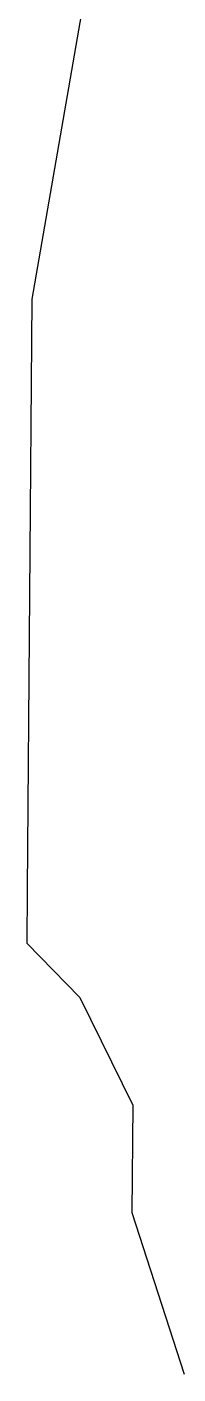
# Model space of a CAD drawing. Header units: metres. Extents: x 288063 to 291905, y 2022918 to 2025523.
# Drawn here: x 290025.8 to 290057.4, y 2023250.8 to 2023531.8 of the extents above; entities that cross this region are included whole.
import ezdxf

# ---------------------------------------------------------------- set-up
doc = ezdxf.new("R2010")
doc.units = ezdxf.units.M
doc.header["$MEASUREMENT"] = 0
doc.layers.add('VILLAGE BOUNDRY', color=5, linetype='Continuous')

msp = doc.modelspace()

# ---------------------------------------------------------------- linework, layer by layer
at = {"layer": 'VILLAGE BOUNDRY'}
for p, q in [((290038.52, 2023542.05), (290026.82, 2023474.96)), ((290026.82, 2023474.96), (290025.87, 2023351.79)), ((290025.87, 2023351.79), (290025.79, 2023340.61)), ((290025.79, 2023340.61), (290036.88, 2023329.3)), ((290036.88, 2023329.3), (290047.93, 2023306.85)), ((290047.93, 2023306.85), (290047.76, 2023284.44)), ((290047.76, 2023284.44), (290058.69, 2023250.77))]:
    msp.add_line(p, q, dxfattribs=at)

doc.saveas('drawing.dxf')
